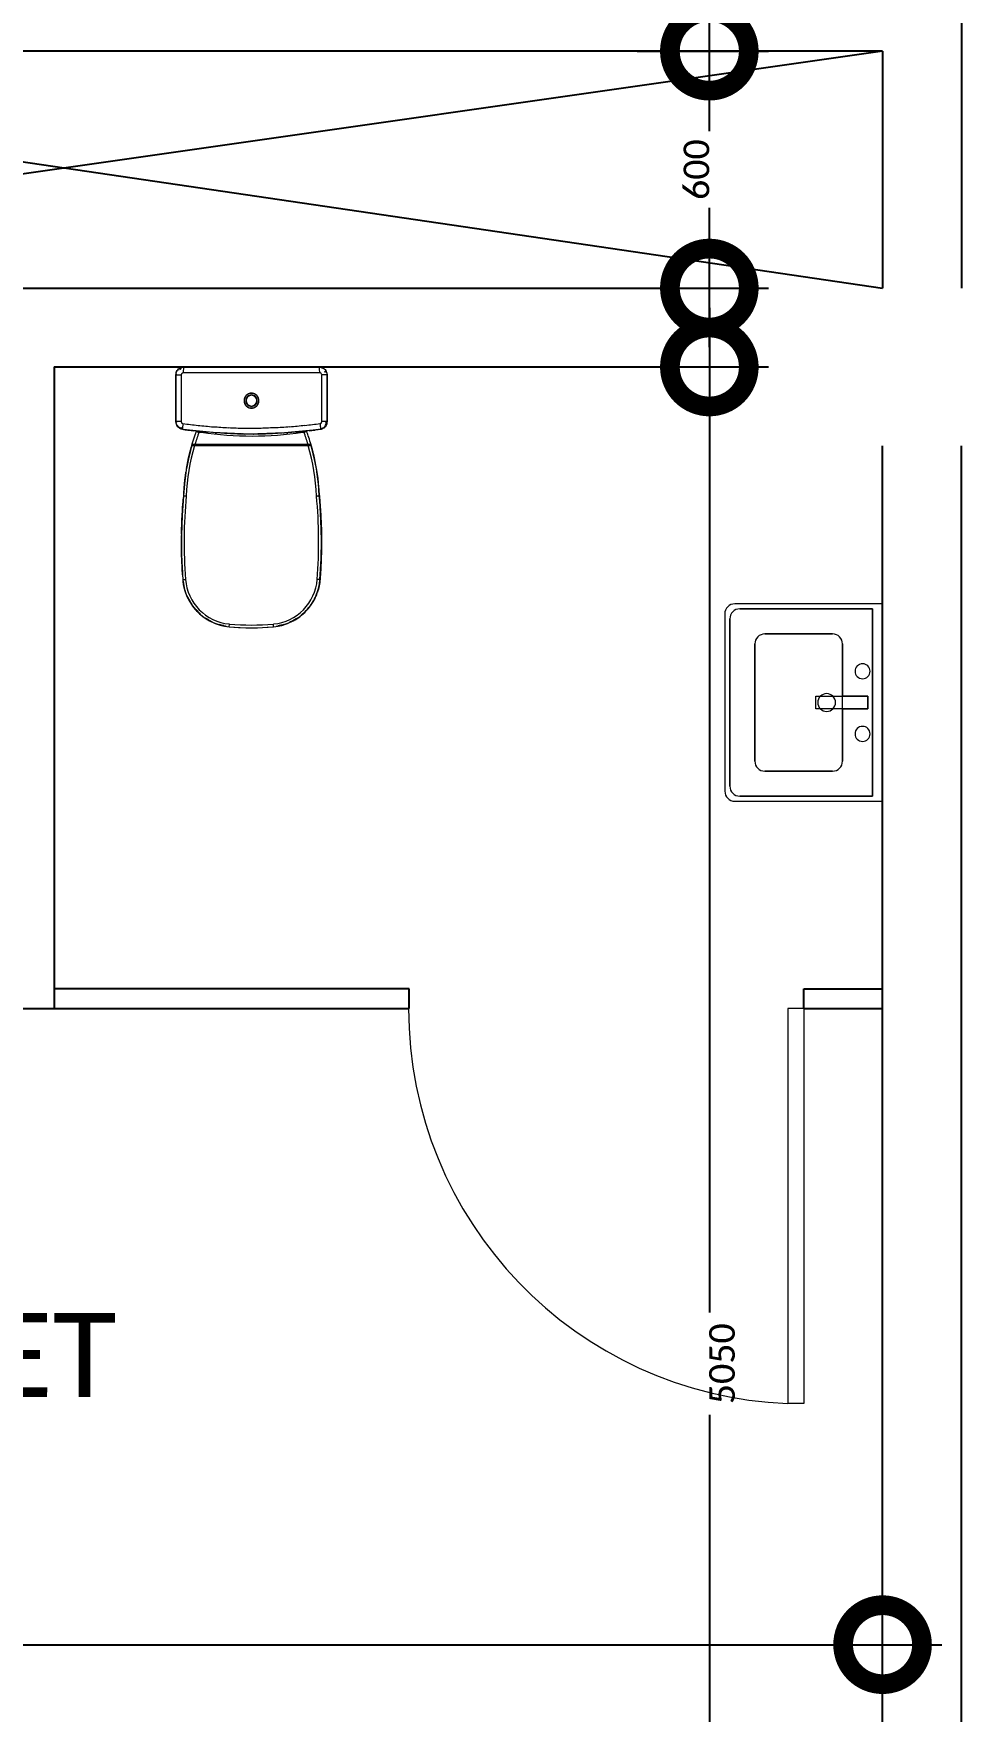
# Model space of a CAD drawing. Header units: metres. Extents: x 22.6 to 101.3, y 9.4 to 67.4.
# Drawn here: x 67.641 to 69.994, y 29.491 to 33.742 of the extents above; entities that cross this region are included whole.
import ezdxf

# ---------------------------------------------------------------- set-up
doc = ezdxf.new("R2010")
doc.units = ezdxf.units.M
doc.layers.add('00', color=252, linetype='Continuous')
for name, color, linetype, lineweight in [('A-DIM', 7, 'Continuous', 5), ('A-DOOR', 5, 'Continuous', 5), ('A-FIXT', 1, 'Continuous', 9), ('G-IMPT', 1, 'Continuous', 5)]:
    doc.layers.add(name, color=color, linetype=linetype, lineweight=lineweight)
doc.styles.add('Calibri', font='calibri.ttf', dxfattribs={"height": 0.212639})
doc.dimstyles.new('ECG_Dimn-Detl-100', dxfattribs={"dimscale": 0.3048, "dimtxt": 0.25, "dimasz": 1.312336, "dimexe": 0.492126, "dimexo": 0.0625, "dimgap": 0, "dimtad": 1, "dimdec": 0, "dimlfac": 1000, "dimzin": 0, "dimdsep": 46, "dimtxsty": 'Calibri', "dimblk1": 'DOTSMALL', "dimblk2": 'DOTSMALL', "dimsah": 1, "dimcen": 0.09, "dimdle": 0.492126, "dimazin": 0, "dimtfac": 1, "dimtdec": 4, "dimtix": 1, "dimtmove": 0, "dimatfit": 3, "dimfxl": 0.492126, "dimfxlon": 1, "dimtvp": 1, "dimtolj": 1, "dimtzin": 0, "dimarcsym": 2})

# ---------------------------------------------------------------- blocks, each defined once
blk = doc.blocks.new('Single-Flush-Partition - 1000_ 2201-2763526-GROUND FLOOR PLAN')
at = {"layer": 'A-DOOR'}
for p, q in [((0.46, -0.025), (0.46, -1.0259)), ((0.5, -0.025), (0.46, -0.025)), ((0.5, -0.025), (0.5, -1.0259)), ((0.5, -1.0259), (0.46, -1.0259))]:
    blk.add_line(p, q, dxfattribs=at)
blk.add_arc((0.5, -0.025), 1.0017, 180, 267.7114, dxfattribs=at)
blk = doc.blocks.new('ECG_Commercial_Toilet_Maid_driver-P Trap_01 - 211109_092700_dwg_dwg_211109-2077759-GROUND FLOOR PLAN')
at = {"layer": 'G-IMPT'}
for p, q in [((-0.4183, 0.1761), (-0.44, 0.1748)), ((-0.3575, 0.1776), (-0.3669, 0.1775)), ((-0.3006, 0.1763), (-0.3323, 0.1771)), ((-0.0804, 0.1337), (-0.0784, 0.133)), ((-0.0786, 0.1331), (-0.0803, 0.1331)), ((-0.0853, -0.0043), (-0.0853, -0.0055)), ((-0.0784, -0.133), (-0.0804, -0.1337)), ((-0.0786, -0.1331), (-0.0803, -0.1331)), ((-0.4226, -0.1759), (-0.3977, -0.1769)), ((-0.3514, -0.1776), (-0.3203, -0.177)), ((-0.2674, -0.1743), (-0.2411, -0.1722))]:
    blk.add_line(p, q, dxfattribs=at)
at = {"layer": 'G-IMPT', "flags": 128}
for points in [[(-0.2349, 0.1719), (-0.2217, 0.171), (-0.2025, 0.1692), (-0.1833, 0.1666), (-0.1816, 0.1664)], [(-0.5263, 0.1443), (-0.5299, 0.1412), (-0.5337, 0.1376), (-0.5374, 0.1339), (-0.5409, 0.1301)], [(-0.4998, 0.1614), (-0.5044, 0.159), (-0.5089, 0.1565), (-0.5134, 0.1538), (-0.5154, 0.1524)], [(-0.1723, 0.1649), (-0.1642, 0.1634), (-0.1453, 0.1595), (-0.1265, 0.1549), (-0.1172, 0.1524)], [(-0.1138, 0.1514), (-0.1078, 0.1497), (-0.0894, 0.1437), (-0.0776, 0.1396)], [(-0.0803, 0.1331), (-0.0803, 0.1297), (-0.0803, 0.1263)], [(-0.5719, -0.0627), (-0.5713, -0.0668), (-0.5703, -0.0719), (-0.5691, -0.077), (-0.5676, -0.082), (-0.5664, -0.0859)], [(-0.5622, -0.0966), (-0.5601, -0.1013), (-0.5577, -0.1059), (-0.5551, -0.1105), (-0.5524, -0.1149), (-0.5495, -0.1192), (-0.5493, -0.1195)], [(-0.0803, -0.1294), (-0.0803, -0.1312), (-0.0803, -0.1331)]]:
    blk.add_lwpolyline(points, dxfattribs=at)
at = {"layer": 'G-IMPT'}
for centre, radius, start, end in [((-0.263, -0.3639), 0.5295, 69.8168, 73.379), ((0.7318, -0.0015), 0.8221, 171.054, 188.946), ((-0.263, 0.3639), 0.5295, 286.6212, 290.1832)]:
    blk.add_arc(centre, radius, start, end, dxfattribs=at)
for points, knots in [([(-0.4808, 0.1688), (-0.4783, 0.1695), (-0.4718, 0.1713), (-0.4653, 0.1723), (-0.4613, 0.1728)], [-0.1550415, -0.1550415, -0.1550415, -0.1550415, -0.1111111, -0.0452824, -0.0452824, -0.0452824, -0.0452824]), ([(-0.4418, 0.1747), (-0.4378, 0.175), (-0.4259, 0.1758), (-0.406, 0.1767), (-0.3825, 0.1774), (-0.3662, 0.1776), (-0.3578, 0.1776), (-0.3572, 0.1776)], [-0.9464093, -0.9464093, -0.9464093, -0.9464093, -0.8888889, -0.7777778, -0.6666667, -0.5555556, -0.5477804, -0.5477804, -0.5477804, -0.5477804]), ([(-0.3385, 0.1774), (-0.3374, 0.1774), (-0.3285, 0.1773), (-0.3117, 0.1768), (-0.2881, 0.1757), (-0.2676, 0.1744), (-0.2551, 0.1734), (-0.2503, 0.173)], [-0.4598098, -0.4598098, -0.4598098, -0.4598098, -0.4444444, -0.3333333, -0.2222222, -0.1111111, -0.0437293, -0.0437293, -0.0437293, -0.0437293]), ([(-0.5134, 0.1537), (-0.5124, 0.1544), (-0.5064, 0.1581), (-0.5, 0.1613), (-0.4946, 0.1637)], [-0.3528816, -0.3528816, -0.3528816, -0.3528816, -0.3333333, -0.2354946, -0.2354946, -0.2354946, -0.2354946]), ([(-0.0798, 0.1365), (-0.0801, 0.1362), (-0.0804, 0.1356), (-0.0806, 0.1347), (-0.0805, 0.1341), (-0.0805, 0.1339)], [0.75, 0.75, 0.75, 0.75, 0.875, 0.9375, 1, 1, 1, 1]), ([(-0.078, 0.1376), (-0.0782, 0.1375), (-0.0789, 0.1373), (-0.0795, 0.1369), (-0.0798, 0.1365)], [0.5644299, 0.5644299, 0.5644299, 0.5644299, 0.625, 0.75, 0.75, 0.75, 0.75]), ([(-0.5575, 0.1063), (-0.5562, 0.1087), (-0.5543, 0.1119), (-0.5523, 0.1151), (-0.5517, 0.1159)], [-0.71214902, -0.71214902, -0.71214902, -0.71214902, -0.66666667, -0.65063088, -0.65063088, -0.65063088, -0.65063088]), ([(-0.5706, 0.0702), (-0.5702, 0.0723), (-0.5694, 0.0757), (-0.5685, 0.0791), (-0.5681, 0.0804)], [-0.92350914, -0.92350914, -0.92350914, -0.92350914, -0.88888889, -0.86576975, -0.86576975, -0.86576975, -0.86576975]), ([(-0.5676, -0.0821), (-0.5682, -0.0802), (-0.5696, -0.0755), (-0.5704, -0.0706), (-0.5709, -0.0677)], [-0.14372398, -0.14372398, -0.14372398, -0.14372398, -0.11111111, -0.06227402, -0.06227402, -0.06227402, -0.06227402]), ([(-0.5493, -0.1195), (-0.5507, -0.1175), (-0.5556, -0.1102), (-0.5596, -0.1023), (-0.5623, -0.0964)], [-0.373281, -0.373281, -0.373281, -0.373281, -0.3333333, -0.227652, -0.227652, -0.227652, -0.227652]), ([(-0.524, -0.1461), (-0.525, -0.1454), (-0.5312, -0.1403), (-0.5379, -0.1337), (-0.5432, -0.1274), (-0.5441, -0.1263)], [-0.5754732, -0.5754732, -0.5754732, -0.5754732, -0.5555556, -0.4444444, -0.4201761, -0.4201761, -0.4201761, -0.4201761]), ([(-0.4902, -0.1655), (-0.4909, -0.1652), (-0.4979, -0.1625), (-0.5072, -0.1578), (-0.5152, -0.1526), (-0.5175, -0.151)], [-0.7902983, -0.7902983, -0.7902983, -0.7902983, -0.7777778, -0.6666667, -0.6200914, -0.6200914, -0.6200914, -0.6200914]), ([(-0.2411, -0.1722), (-0.2346, -0.1719), (-0.2217, -0.1711), (-0.2025, -0.1693), (-0.1833, -0.1668), (-0.1642, -0.1635), (-0.1452, -0.1596), (-0.1264, -0.155), (-0.1078, -0.1498), (-0.0916, -0.1446), (-0.0816, -0.141), (-0.0776, -0.1396)], [0, 0, 0, 0, 0.1111111, 0.2222222, 0.3333333, 0.4444444, 0.5555556, 0.6666667, 0.7777778, 0.8888889, 0.9605895, 0.9605895, 0.9605895, 0.9605895]), ([(-0.0805, -0.1339), (-0.0805, -0.1341), (-0.0806, -0.1347), (-0.0804, -0.1356), (-0.0801, -0.1362), (-0.0798, -0.1365)], [0, 0, 0, 0, 0.0625, 0.125, 0.25, 0.25, 0.25, 0.25]), ([(-0.0798, -0.1365), (-0.0794, -0.1369), (-0.0789, -0.1373), (-0.0782, -0.1375), (-0.078, -0.1376)], [0.25, 0.25, 0.25, 0.25, 0.375, 0.4356025, 0.4356025, 0.4356025, 0.4356025])]:
    blk.add_open_spline(points, degree=3, knots=knots, dxfattribs=at)
for points in [[(-0.5413, 0.1297), (-0.5368, 0.1348), (-0.532, 0.1395), (-0.5269, 0.1438)], [(-0.0787, 0.1339), (-0.079, 0.1339), (-0.0796, 0.1339), (-0.0802, 0.1339), (-0.0805, 0.1339)], [(-0.0805, 0.1339), (-0.0804, 0.1338), (-0.0804, 0.1335), (-0.0803, 0.1332), (-0.0803, 0.1331)], [(-0.0789, 0.128), (-0.0794, 0.1282), (-0.0798, 0.1284), (-0.0803, 0.1286)], [(-0.0803, 0.1263), (-0.0799, 0.1263), (-0.0795, 0.1263), (-0.0792, 0.1262)], [(-0.4531, -0.1739), (-0.4643, -0.1731), (-0.4754, -0.1707), (-0.4861, -0.167)], [(-0.0803, -0.1331), (-0.0803, -0.1332), (-0.0804, -0.1335), (-0.0804, -0.1338), (-0.0805, -0.1339)], [(-0.0805, -0.1339), (-0.0802, -0.1339), (-0.0796, -0.1339), (-0.079, -0.1339), (-0.0787, -0.1339)], [(-0.0803, -0.1294), (-0.08, -0.1294), (-0.0793, -0.1293), (-0.0787, -0.1293), (-0.0784, -0.1292)], [(-0.2411, -0.1722), (-0.2489, -0.1729), (-0.2646, -0.1742), (-0.2881, -0.1757), (-0.3117, -0.1768), (-0.3353, -0.1775), (-0.3589, -0.1777), (-0.3825, -0.1774), (-0.406, -0.1767), (-0.4297, -0.1756), (-0.4453, -0.1745), (-0.4531, -0.1739)]]:
    blk.add_open_spline(points, degree=3, dxfattribs=at)
blk = doc.blocks.new('ECG_Commercial_Toilet_Maid_driver-P Trap_01 - 211109_092700_dwg_dwg_Deckel_unten_211101-2077760-GROUND FLOOR PLAN')
at = {"layer": 'G-IMPT'}
for p, q in [((-0.127, 0.1545), (-0.1269, 0.155)), ((-0.1249, 0.1542), (-0.1269, 0.155)), ((-0.1269, -0.155), (-0.127, -0.1545)), ((-0.1269, -0.155), (-0.125, -0.1533))]:
    blk.add_line(p, q, dxfattribs=at)
at = {"layer": 'G-IMPT', "flags": 128}
for points in [[(-0.4583, 0.1734), (-0.4635, 0.1727), (-0.4686, 0.1718), (-0.4737, 0.1707), (-0.4787, 0.1694), (-0.4837, 0.1679)], [(-0.3647, 0.1773), (-0.3912, 0.1771), (-0.4413, 0.1748), (-0.4432, 0.1746)], [(-0.2547, 0.1731), (-0.291, 0.1758), (-0.3373, 0.1773)], [(-0.1829, 0.1665), (-0.19, 0.1676), (-0.2113, 0.1701), (-0.2327, 0.1717), (-0.2361, 0.1719)], [(-0.5264, 0.1441), (-0.5286, 0.1424), (-0.5324, 0.1389), (-0.5361, 0.1352), (-0.5397, 0.1314), (-0.5416, 0.1293)], [(-0.4942, 0.1639), (-0.4982, 0.1621), (-0.5028, 0.1598), (-0.5074, 0.1574), (-0.5119, 0.1547), (-0.5156, 0.1523)], [(-0.1269, 0.155), (-0.1477, 0.1601), (-0.1688, 0.1643), (-0.1727, 0.1649)], [(-0.5512, 0.1166), (-0.5523, 0.1149), (-0.5551, 0.1105), (-0.5576, 0.106), (-0.56, 0.1014), (-0.5609, 0.0994)], [(-0.567, 0.084), (-0.5676, 0.082), (-0.569, 0.077), (-0.5702, 0.072), (-0.5712, 0.0669), (-0.5716, 0.0647)], [(-0.5719, -0.0627), (-0.5713, -0.0668), (-0.5703, -0.0719), (-0.5691, -0.077), (-0.5676, -0.082), (-0.5664, -0.0859)], [(-0.5622, -0.0966), (-0.5601, -0.1013), (-0.5577, -0.1059), (-0.5551, -0.1105), (-0.5524, -0.1149), (-0.5495, -0.1192)], [(-0.5447, -0.1255), (-0.5432, -0.1274), (-0.5398, -0.1314), (-0.5362, -0.1352), (-0.5325, -0.1388), (-0.5286, -0.1423), (-0.5247, -0.1456), (-0.5226, -0.1472)], [(-0.52, -0.1492), (-0.5163, -0.1518), (-0.5119, -0.1547), (-0.5075, -0.1573), (-0.5029, -0.1598), (-0.4982, -0.1621), (-0.4935, -0.1642), (-0.4886, -0.1661), (-0.4837, -0.1678), (-0.4788, -0.1694), (-0.4737, -0.1707), (-0.4687, -0.1718), (-0.4635, -0.1727), (-0.4584, -0.1734), (-0.4532, -0.1739), (-0.4531, -0.1739)], [(-0.2411, -0.1722), (-0.2196, -0.1708), (-0.1983, -0.1687), (-0.177, -0.1657), (-0.1559, -0.1618), (-0.135, -0.1571), (-0.1269, -0.155)], [(-0.4531, -0.1739), (-0.4031, -0.1768), (-0.353, -0.1776), (-0.3029, -0.1764), (-0.2529, -0.1732), (-0.2411, -0.1722)]]:
    blk.add_lwpolyline(points, dxfattribs=at)
at = {"layer": 'G-IMPT'}
for centre, radius, start, end in [((-0.263, -0.3639), 0.5365, 81.3483, 83.4677), ((-0.263, -0.3639), 0.5365, 75.3041, 78.0597), ((-0.1287, 0.1483), 0.007, 60.9879, 75.3041), ((-0.1287, 0.1483), 0.007, 60.9879, 75.3041), ((-0.4432, -0.0443), 0.13, 249.5754, 265.6258), ((-0.263, 0.3639), 0.5365, 272.3428, 284.6959), ((-0.1287, -0.1483), 0.007, 284.6959, 315.0019), ((-0.1287, -0.1483), 0.007, 284.6959, 315.0019), ((-0.3576, 1.0752), 1.2528, 265.6258, 275.3365)]:
    blk.add_arc(centre, radius, start, end, dxfattribs=at)
blk = doc.blocks.new('ECG_Commercial_Toilet_Maid_driver-P Trap_01 - 211109_092700_dwg_dwg_Deckel_oben_211101-2077761-GROUND FLOOR PLAN')
at = {"layer": 'G-IMPT'}
for p, q in [((-0.4531, 0.1739), (-0.4526, 0.167)), ((-0.1262, 0.1549), (-0.1264, 0.1542)), ((-0.1163, 0.1519), (-0.1162, 0.1521)), ((-0.1138, 0.1442), (-0.1108, 0.1442)), ((-0.1138, 0.1442), (-0.1138, -0.1442)), ((-0.1108, 0.1483), (-0.1127, 0.1483)), ((-0.1108, 0.1483), (-0.1108, 0.1442)), ((-0.1108, -0.1442), (-0.1108, 0.1442)), ((-0.1108, -0.1442), (-0.1108, 0.1442)), ((-0.5726, 0.0565), (-0.5657, 0.0558)), ((-0.5726, -0.0565), (-0.5657, -0.0558)), ((-0.4531, -0.1739), (-0.4526, -0.167)), ((-0.1264, -0.1542), (-0.1262, -0.1549)), ((-0.1162, -0.1521), (-0.1163, -0.1519)), ((-0.1138, -0.1442), (-0.1108, -0.1442)), ((-0.1127, -0.1483), (-0.1108, -0.1483)), ((-0.1108, -0.1442), (-0.1108, -0.1483))]:
    blk.add_line(p, q, dxfattribs=at)
at = {"layer": 'G-IMPT', "flags": 128}
for points in [[(-0.4531, 0.1739), (-0.4583, 0.1734), (-0.4635, 0.1727), (-0.4686, 0.1718), (-0.4737, 0.1707), (-0.4787, 0.1694), (-0.4837, 0.1679), (-0.4886, 0.1661), (-0.4934, 0.1642), (-0.4982, 0.1621), (-0.5028, 0.1598), (-0.5074, 0.1574), (-0.5119, 0.1547), (-0.5162, 0.1519), (-0.5205, 0.1489), (-0.5246, 0.1457), (-0.5286, 0.1424), (-0.5324, 0.1389), (-0.5361, 0.1352), (-0.5397, 0.1314), (-0.5431, 0.1275), (-0.5464, 0.1234), (-0.5494, 0.1193), (-0.5523, 0.1149), (-0.5551, 0.1105), (-0.5576, 0.106), (-0.56, 0.1014), (-0.5622, 0.0967), (-0.5642, 0.0919), (-0.566, 0.087), (-0.5676, 0.082), (-0.569, 0.077), (-0.5702, 0.072), (-0.5712, 0.0669), (-0.572, 0.0617), (-0.5726, 0.0566), (-0.5726, 0.0565)], [(-0.2411, 0.1722), (-0.291, 0.1758), (-0.3411, 0.1775), (-0.3912, 0.1771), (-0.4413, 0.1748), (-0.4531, 0.1739)], [(-0.113, 0.1512), (-0.1337, 0.1568), (-0.1546, 0.1615), (-0.1757, 0.1655), (-0.197, 0.1685), (-0.2183, 0.1707), (-0.2397, 0.1721), (-0.2411, 0.1722)], [(-0.5726, 0.0565), (-0.5744, 0.0324), (-0.5752, 0.0083), (-0.5751, -0.0158), (-0.574, -0.0399), (-0.5726, -0.0565)], [(-0.5726, -0.0565), (-0.5721, -0.0617), (-0.5713, -0.0668), (-0.5703, -0.0719), (-0.5691, -0.077), (-0.5676, -0.082), (-0.566, -0.0869), (-0.5642, -0.0918), (-0.5622, -0.0966), (-0.5601, -0.1013), (-0.5577, -0.1059), (-0.5551, -0.1105), (-0.5524, -0.1149), (-0.5495, -0.1192), (-0.5464, -0.1234), (-0.5432, -0.1274), (-0.5398, -0.1314), (-0.5362, -0.1352), (-0.5325, -0.1388), (-0.5286, -0.1423), (-0.5247, -0.1456), (-0.5205, -0.1488), (-0.5163, -0.1518), (-0.5119, -0.1547), (-0.5075, -0.1573), (-0.5029, -0.1598), (-0.4982, -0.1621), (-0.4935, -0.1642), (-0.4886, -0.1661), (-0.4837, -0.1678), (-0.4788, -0.1694), (-0.4737, -0.1707), (-0.4687, -0.1718), (-0.4635, -0.1727), (-0.4584, -0.1734), (-0.4532, -0.1739), (-0.4531, -0.1739)], [(-0.2411, -0.1722), (-0.2196, -0.1708), (-0.1983, -0.1687), (-0.177, -0.1657), (-0.1559, -0.1618), (-0.135, -0.1571), (-0.1143, -0.1516), (-0.113, -0.1512)], [(-0.4531, -0.1739), (-0.4031, -0.1768), (-0.353, -0.1776), (-0.3029, -0.1764), (-0.2529, -0.1732), (-0.2411, -0.1722)]]:
    blk.add_lwpolyline(points, dxfattribs=at)
at = {"layer": 'G-IMPT'}
for centre, radius, start, end in [((-0.4432, 0.0443), 0.13, 94.3742, 174.6261), ((-0.3576, -1.0752), 1.2528, 84.6635, 94.3742), ((-0.3576, -1.0752), 1.2458, 84.6551, 94.3742), ((-0.263, -0.3639), 0.5365, 73.7635, 87.6572), ((-0.263, -0.3639), 0.5365, 81.0541, 87.6572), ((-0.4432, 0.0443), 0.123, 94.3742, 174.6261), ((-0.263, -0.3639), 0.5295, 73.6374, 87.677), ((-0.263, -0.3639), 0.5365, 75.2338, 78.8854), ((-0.117, 0.1492), 0.003, 74.1204, 97.6492), ((-0.263, -0.3639), 0.5365, 73.7635, 74.1204), ((-0.1138, 0.1483), 0.003, 0, 73.7635), ((-0.1138, 0.1483), 0.003, 0, 73.7635), ((0.0278, 0), 0.6031, 174.6261, 185.3739), ((0.0278, 0), 0.5961, 174.6261, 185.3739), ((-0.4432, -0.0443), 0.13, 185.3739, 265.6258), ((-0.4432, -0.0443), 0.123, 185.3739, 265.6258), ((-0.3576, 1.0752), 1.2458, 265.6258, 275.3449), ((-0.263, 0.3639), 0.5295, 272.323, 286.3626), ((-0.263, 0.3639), 0.5365, 272.3428, 286.2365), ((-0.263, 0.3639), 0.5365, 272.3428, 278.9459), ((-0.263, 0.3639), 0.5365, 281.1146, 284.7662), ((-0.117, -0.1492), 0.003, 262.3508, 285.8796), ((-0.263, 0.3639), 0.5365, 285.8796, 286.2365), ((-0.1138, -0.1483), 0.003, 286.2365, 0), ((-0.1138, -0.1483), 0.003, 286.2365, 0), ((-0.3576, 1.0752), 1.2528, 265.6258, 275.3365)]:
    blk.add_arc(centre, radius, start, end, dxfattribs=at)
for points in [[(-0.2411, 0.1722), (-0.2411, 0.1721), (-0.2411, 0.1718), (-0.2412, 0.1702), (-0.2413, 0.1679), (-0.2415, 0.1661), (-0.2415, 0.1652)], [(-0.1137, 0.1454), (-0.1137, 0.145), (-0.1138, 0.1446), (-0.1138, 0.1442)], [(-0.2415, -0.1652), (-0.2415, -0.1661), (-0.2413, -0.1679), (-0.2412, -0.1702), (-0.2411, -0.1718), (-0.2411, -0.1721), (-0.2411, -0.1722)], [(-0.1138, -0.1442), (-0.1138, -0.1446), (-0.1137, -0.145), (-0.1137, -0.1454)], [(-0.1137, -0.1454), (-0.1136, -0.1458), (-0.1136, -0.1462), (-0.1135, -0.1465)]]:
    blk.add_open_spline(points, degree=3, dxfattribs=at)
for points, knots in [([(-0.1162, 0.1521), (-0.1162, 0.1521), (-0.1169, 0.1523), (-0.1202, 0.1533), (-0.1239, 0.1543), (-0.1262, 0.1549)], [-1, -1, -1, -1, -0.722222, -0.444444, 0, 0, 0, 0]), ([(-0.113, 0.1512), (-0.113, 0.1512), (-0.113, 0.1509), (-0.1132, 0.1495), (-0.1134, 0.1475), (-0.1136, 0.146), (-0.1137, 0.1454)], [0, 0, 0, 0, 0.2222222, 0.4444444, 0.7222222, 0.8888885, 0.8888885, 0.8888885, 0.8888885]), ([(-0.1108, 0.1442), (-0.1108, 0.1446), (-0.1108, 0.1456), (-0.1108, 0.147), (-0.1108, 0.148), (-0.1108, 0.1483), (-0.1108, 0.1483)], [0, 0, 0, 0, 0.222222, 0.444444, 0.722222, 1, 1, 1, 1]), ([(-0.1162, -0.1521), (-0.1162, -0.1521), (-0.1166, -0.1522), (-0.1186, -0.1528), (-0.1219, -0.1537), (-0.1248, -0.1545), (-0.1262, -0.1549)], [0, 0, 0, 0, 0.222222, 0.444444, 0.722222, 1, 1, 1, 1]), ([(-0.1135, -0.1465), (-0.1134, -0.1473), (-0.1133, -0.1488), (-0.1131, -0.1502), (-0.113, -0.151), (-0.113, -0.1512), (-0.113, -0.1512)], [0.2222222, 0.2222222, 0.2222222, 0.2222222, 0.4444444, 0.6666667, 0.8333333, 1, 1, 1, 1]), ([(-0.1108, -0.1483), (-0.1108, -0.1483), (-0.1108, -0.1481), (-0.1108, -0.1473), (-0.1108, -0.1459), (-0.1108, -0.1447), (-0.1108, -0.1442)], [0, 0, 0, 0, 0.222222, 0.444444, 0.722222, 1, 1, 1, 1])]:
    blk.add_open_spline(points, degree=3, knots=knots, dxfattribs=at)
blk = doc.blocks.new('ECG_Commercial_Toilet_Maid_driver-P Trap_01 - 211109_092700_dwg_dwg_Spühlkasten_211101-2077762-GROUND FLOOR PLAN')
at = {"layer": 'G-IMPT'}
for p, q in [((-0.0606, 0.1853), (-0.059, 0.1866)), ((-0.0479, 0.1896), (-0.0479, 0.1886)), ((-0.0478, 0.1894), (-0.0478, 0.1888)), ((0.0707, 0.1915), (-0.0477, 0.1915)), ((-0.0477, 0.1915), (0.0707, 0.1915)), ((-0.0477, 0.187), (-0.0477, 0.1915)), ((-0.0477, 0.1915), (-0.0477, 0.1915)), ((-0.0477, 0.1851), (-0.0477, 0.187)), ((-0.0477, 0.1829), (-0.0477, 0.1851)), ((-0.0477, 0.1806), (-0.0477, 0.1829)), ((-0.0477, 0.1781), (-0.0477, 0.1806)), ((0.0707, 0.1781), (-0.0477, 0.1781)), ((0.0707, 0.1915), (0.0707, 0.1915)), ((0.0707, 0.1915), (0.0707, 0.187)), ((0.0707, 0.187), (0.0707, 0.1851)), ((0.0707, 0.1851), (0.0707, 0.1829)), ((0.0707, 0.1829), (0.0707, 0.1806)), ((0.0707, 0.1806), (0.0707, 0.1781)), ((0.0757, -0.1731), (0.0757, 0.1731)), ((0.0824, 0.1862), (0.0836, 0.1852)), ((0.0888, 0.1785), (0.0898, 0.1755)), ((0.0902, 0.1742), (0.0905, 0.1718)), ((0.0907, -0.1715), (0.0907, 0.1715)), ((-0.0693, 0.1602), (-0.071, 0.1463)), ((-0.0701, 0.1525), (-0.0693, 0.1602)), ((-0.0693, 0.1603), (-0.0684, 0.1673)), ((-0.076, 0.0922), (-0.0762, 0.0891)), ((-0.0755, 0.0994), (-0.0753, 0.1013)), ((-0.0782, 0.0535), (-0.0792, 0.0178)), ((-0.0791, 0.0212), (-0.0791, 0.0224)), ((-0.0792, -0.0178), (-0.0782, -0.0535)), ((-0.0762, -0.0891), (-0.076, -0.0923)), ((-0.071, -0.1463), (-0.0693, -0.1602)), ((-0.0693, -0.1602), (-0.0695, -0.158)), ((-0.0684, -0.1671), (-0.0686, -0.1657)), ((-0.0684, -0.1673), (-0.0684, -0.1671)), ((-0.0666, -0.1769), (-0.0673, -0.1744)), ((-0.0646, -0.1809), (-0.066, -0.1781)), ((-0.0479, -0.19), (-0.0479, -0.188)), ((-0.0478, -0.1882), (-0.0478, -0.1902)), ((-0.0477, -0.1781), (0.0707, -0.1781)), ((-0.0477, -0.1805), (-0.0477, -0.1781)), ((-0.0477, -0.1829), (-0.0477, -0.1805)), ((-0.0477, -0.1851), (-0.0477, -0.1829)), ((-0.0477, -0.187), (-0.0477, -0.1851)), ((-0.0477, -0.1915), (-0.0477, -0.187)), ((-0.0477, -0.1915), (0.0707, -0.1915)), ((0.0707, -0.1915), (-0.0477, -0.1915)), ((-0.0477, -0.1915), (-0.0477, -0.1915)), ((0.0707, -0.1886), (0.0707, -0.1781)), ((0.0707, -0.1915), (0.0707, -0.1886)), ((0.0707, -0.1915), (0.0707, -0.1915))]:
    blk.add_line(p, q, dxfattribs=at)
at = {"layer": 'G-IMPT', "flags": 128}
for points in [[(-0.0675, -0.1742), (-0.0766, -0.0837), (-0.0793, 0.0071), (-0.0756, 0.0979), (-0.0675, 0.1742)], [(-0.0677, 0.1726), (-0.0679, 0.1713), (-0.0681, 0.1699), (-0.0683, 0.1685), (-0.0684, 0.1673)], [(-0.0675, 0.1742), (-0.0669, 0.177), (-0.066, 0.1796), (-0.0646, 0.1821), (-0.063, 0.1844), (-0.061, 0.1864), (-0.0587, 0.1882), (-0.0563, 0.1896), (-0.0519, 0.191), (-0.0477, 0.1915)], [(-0.0671, 0.1754), (-0.0662, 0.1781), (-0.0648, 0.1806), (-0.0632, 0.1829)], [(-0.0478, 0.1902), (-0.0478, 0.1904), (-0.0478, 0.1906), (-0.0478, 0.1909), (-0.0477, 0.1911)], [(0.0707, 0.1915), (0.0735, 0.1913), (0.0763, 0.1907), (0.0789, 0.1897), (0.0814, 0.1884), (0.0837, 0.1867), (0.0857, 0.1847), (0.0874, 0.1824), (0.0888, 0.18), (0.0903, 0.1757), (0.0907, 0.1715)], [(0.0907, -0.1715), (0.0907, -0.1053), (0.0907, -0.0388), (0.0907, 0.0276), (0.0907, 0.0941), (0.0907, 0.1604), (0.0907, 0.1715)], [(-0.0727, 0.1302), (-0.0733, 0.1247), (-0.0747, 0.1086)], [(-0.0684, 0.1673), (-0.0684, 0.1671), (-0.0686, 0.1657), (-0.0688, 0.1643), (-0.069, 0.1629), (-0.0692, 0.1616), (-0.0693, 0.1602)], [(-0.0746, 0.1091), (-0.0744, 0.112), (-0.0735, 0.1209)], [(-0.0765, -0.0844), (-0.0767, -0.0822), (-0.0767, -0.08)], [(-0.0748, -0.1076), (-0.0733, -0.1247), (-0.0727, -0.1302)], [(-0.0686, -0.1657), (-0.0688, -0.1643), (-0.069, -0.1629), (-0.0692, -0.1616), (-0.0693, -0.1602)], [(-0.0677, -0.1726), (-0.0679, -0.1713), (-0.0681, -0.1699), (-0.0683, -0.1685), (-0.0684, -0.1673)], [(-0.0477, -0.1915), (-0.0505, -0.1913), (-0.0533, -0.1907), (-0.0559, -0.1897), (-0.0584, -0.1884), (-0.0607, -0.1867), (-0.0627, -0.1847), (-0.0644, -0.1824), (-0.0665, -0.1784), (-0.0675, -0.1742)], [(-0.0587, -0.1868), (-0.0609, -0.1852), (-0.0623, -0.1838)], [(-0.0479, -0.19), (-0.0507, -0.1898), (-0.0535, -0.1892), (-0.0561, -0.1882)], [(-0.0478, -0.1902), (-0.0478, -0.1904), (-0.0478, -0.1906), (-0.0478, -0.1909), (-0.0477, -0.1911)], [(0.0907, -0.1715), (0.0905, -0.1743), (0.0899, -0.1771), (0.0889, -0.1798), (0.0876, -0.1822), (0.0859, -0.1845), (0.0839, -0.1865), (0.0817, -0.1882), (0.0792, -0.1896), (0.0749, -0.1911), (0.0707, -0.1915)], [(0.0905, -0.1728), (0.0899, -0.1756), (0.0889, -0.1782)]]:
    blk.add_lwpolyline(points, dxfattribs=at)
at = {"layer": 'G-IMPT'}
for centre, major_axis, ratio, start_param, end_param in [((0.0757, 0.1715), (0.015, 0), 0.104518, 0.698132, 1.570796), ((0.0757, 0.1715), (-0.015, 0), 0.104518, 3.141593, 3.839719), ((0.0757, -0.1715), (0.015, 0), 0.101852, 4.712389, 4.886922), ((0.0757, -0.1715), (-0.015, 0), 0.101852, 1.745329, 3.141593)]:
    blk.add_ellipse(centre, major_axis=major_axis, ratio=ratio, start_param=start_param, end_param=end_param, dxfattribs=at)
for points, knots in [([(-0.0675, -0.1742), (-0.0762, -0.1103), (-0.0833, 0.0066), (-0.0745, 0.1231), (-0.0675, 0.1742)], [-1, -1, -1, -1, -0.444444, 0, 0, 0, 0]), ([(-0.0675, 0.1742), (-0.0671, 0.1768), (-0.0654, 0.1819), (-0.0603, 0.1876), (-0.0541, 0.1908), (-0.0498, 0.1915), (-0.0477, 0.1915)], [-1, -1, -1, -1, -0.722222, -0.444444, -0.222222, 0, 0, 0, 0]), ([(-0.0639, 0.1747), (-0.0645, 0.1747), (-0.0655, 0.1747), (-0.0666, 0.1746), (-0.0673, 0.1744), (-0.0675, 0.1743), (-0.0675, 0.1742)], [0.5555556, 0.5555556, 0.5555556, 0.5555556, 0.6666667, 0.7777778, 0.8888889, 0.9998878, 0.9998878, 0.9998878, 0.9998878]), ([(-0.0674, 0.1743), (-0.0673, 0.1749), (-0.0669, 0.1765), (-0.0657, 0.1797), (-0.0641, 0.1819), (-0.0629, 0.1833)], [0.0512305, 0.0512305, 0.0512305, 0.0512305, 0.1111111, 0.2222222, 0.4038066, 0.4038066, 0.4038066, 0.4038066]), ([(-0.0628, 0.1833), (-0.0637, 0.1823), (-0.0657, 0.1796), (-0.0668, 0.1764), (-0.0673, 0.1743)], [0.5863221, 0.5863221, 0.5863221, 0.5863221, 0.7222222, 0.9391237, 0.9391237, 0.9391237, 0.9391237]), ([(-0.0651, 0.1752), (-0.0648, 0.1761), (-0.0643, 0.1775), (-0.0636, 0.1787), (-0.0633, 0.1792)], [0.1111111, 0.1111111, 0.1111111, 0.1111111, 0.2222222, 0.2811373, 0.2811373, 0.2811373, 0.2811373]), ([(-0.0477, 0.1781), (-0.0483, 0.1781), (-0.0497, 0.1778), (-0.0513, 0.1767), (-0.0523, 0.1753), (-0.0526, 0.1743), (-0.0526, 0.1738)], [-1, -1, -1, -1, -0.722222, -0.444444, -0.222222, 0, 0, 0, 0]), ([(0.0707, 0.1915), (0.0742, 0.1915), (0.08, 0.1899), (0.0863, 0.1846), (0.0893, 0.1795), (0.0905, 0.175), (0.0907, 0.1727), (0.0907, 0.1715)], [-1, -1, -1, -1, -0.666667, -0.444444, -0.222222, -0.111111, 0, 0, 0, 0]), ([(0.0757, 0.1731), (0.0757, 0.1738), (0.0754, 0.1753), (0.0741, 0.1769), (0.0725, 0.1779), (0.0713, 0.1781), (0.0707, 0.1781)], [-1, -1, -1, -1, -0.722222, -0.444444, -0.222222, 0, 0, 0, 0]), ([(0.088, 0.1802), (0.0883, 0.1797), (0.0897, 0.177), (0.0903, 0.1741), (0.0906, 0.1717)], [0.6666667, 0.6666667, 0.6666667, 0.6666667, 0.7222222, 0.9538225, 0.9538225, 0.9538225, 0.9538225]), ([(0.09, 0.1753), (0.0898, 0.1758), (0.0894, 0.1772), (0.0888, 0.1785), (0.0884, 0.1793)], [0.1726862, 0.1726862, 0.1726862, 0.1726862, 0.2222222, 0.3099855, 0.3099855, 0.3099855, 0.3099855]), ([(0.0906, 0.1717), (0.0906, 0.1723), (0.0904, 0.1733), (0.0902, 0.1744), (0.0901, 0.1748)], [0.0548654, 0.0548654, 0.0548654, 0.0548654, 0.1111111, 0.1553711, 0.1553711, 0.1553711, 0.1553711]), ([(-0.0477, -0.1915), (-0.0509, -0.1915), (-0.0562, -0.1902), (-0.0622, -0.1857), (-0.0653, -0.1813), (-0.0669, -0.1774), (-0.0674, -0.1753), (-0.0675, -0.1742)], [-1, -1, -1, -1, -0.666667, -0.444444, -0.222222, -0.111111, 0, 0, 0, 0]), ([(-0.0577, -0.1743), (-0.0585, -0.1744), (-0.06, -0.1745), (-0.0622, -0.1747), (-0.064, -0.1747), (-0.0655, -0.1747), (-0.0666, -0.1746), (-0.0673, -0.1745), (-0.0675, -0.1743), (-0.0675, -0.1742)], [0.2222222, 0.2222222, 0.2222222, 0.2222222, 0.3333333, 0.4444444, 0.5555556, 0.6666667, 0.7777778, 0.8888889, 0.9998876, 0.9998876, 0.9998876, 0.9998876]), ([(-0.0674, -0.1744), (-0.0673, -0.1748), (-0.067, -0.1759), (-0.0667, -0.1769), (-0.0665, -0.1774)], [0.0614445, 0.0614445, 0.0614445, 0.0614445, 0.1111111, 0.1711353, 0.1711353, 0.1711353, 0.1711353]), ([(-0.0642, -0.1817), (-0.0645, -0.1813), (-0.066, -0.179), (-0.0668, -0.1764), (-0.0673, -0.1743)], [0.6666667, 0.6666667, 0.6666667, 0.6666667, 0.7222222, 0.9481729, 0.9481729, 0.9481729, 0.9481729]), ([(-0.0478, -0.1902), (-0.05, -0.1902), (-0.053, -0.1897), (-0.0559, -0.1886), (-0.0567, -0.1882)], [0, 0, 0, 0, 0.2222222, 0.3188139, 0.3188139, 0.3188139, 0.3188139]), ([(-0.0526, -0.1737), (-0.0525, -0.1744), (-0.0521, -0.1757), (-0.0508, -0.1771), (-0.0493, -0.1779), (-0.0482, -0.1781), (-0.0477, -0.1781)], [-1, -1, -1, -1, -0.722222, -0.444444, -0.222222, 0, 0, 0, 0]), ([(0.0907, -0.1715), (0.0907, -0.1744), (0.0894, -0.1802), (0.0843, -0.1868), (0.0777, -0.1907), (0.073, -0.1915), (0.0707, -0.1915)], [-1, -1, -1, -1, -0.722222, -0.444444, -0.222222, 0, 0, 0, 0]), ([(0.0707, -0.1781), (0.0714, -0.1781), (0.0729, -0.1778), (0.0746, -0.1765), (0.0755, -0.1748), (0.0757, -0.1736), (0.0757, -0.1731)], [-1, -1, -1, -1, -0.722222, -0.444444, -0.222222, 0, 0, 0, 0]), ([(0.0907, -0.1717), (0.0906, -0.1724), (0.0904, -0.1742), (0.0896, -0.1771), (0.0886, -0.1792), (0.088, -0.1802)], [0.0467052, 0.0467052, 0.0467052, 0.0467052, 0.1111111, 0.2222222, 0.3333333, 0.3333333, 0.3333333, 0.3333333]), ([(0.0884, -0.1793), (0.0886, -0.179), (0.0892, -0.1777), (0.0895, -0.1764), (0.0897, -0.1753)], [0.6917979, 0.6917979, 0.6917979, 0.6917979, 0.7222222, 0.8264398, 0.8264398, 0.8264398, 0.8264398])]:
    blk.add_open_spline(points, degree=3, knots=knots, dxfattribs=at)
for points in [[(-0.0634, 0.1793), (-0.0641, 0.1781), (-0.0645, 0.1768), (-0.0649, 0.1754)], [(-0.0621, 0.1747), (-0.0628, 0.1747), (-0.0634, 0.1747), (-0.0639, 0.1747)], [(-0.06, 0.1745), (-0.0608, 0.1746), (-0.0615, 0.1746), (-0.0621, 0.1747)], [(-0.0577, 0.1743), (-0.0585, 0.1744), (-0.0593, 0.1745), (-0.06, 0.1745)], [(-0.0598, 0.1863), (-0.0591, 0.1868), (-0.0585, 0.1872), (-0.0578, 0.1876)], [(-0.0581, 0.1872), (-0.0587, 0.1868), (-0.0592, 0.1864), (-0.0598, 0.186)], [(-0.0552, 0.1741), (-0.056, 0.1742), (-0.0569, 0.1743), (-0.0577, 0.1743)], [(-0.0526, 0.1738), (-0.0544, 0.161), (-0.0559, 0.1482), (-0.0572, 0.1354)], [(-0.0526, 0.1738), (-0.0535, 0.1739), (-0.0544, 0.174), (-0.0552, 0.1741)], [(-0.0502, 0.1901), (-0.0494, 0.1902), (-0.0486, 0.1902), (-0.0478, 0.1902)], [(0.0707, 0.1902), (0.0714, 0.1902), (0.0722, 0.1902), (0.0729, 0.1901)], [(0.0836, 0.1853), (0.0831, 0.1856), (0.0827, 0.186), (0.0823, 0.1863)], [(0.0863, 0.1792), (0.0858, 0.1801), (0.0852, 0.181), (0.0845, 0.1818)], [(0.0845, 0.1815), (0.0852, 0.1807), (0.0858, 0.1799), (0.0864, 0.179)], [(-0.0693, 0.1603), (-0.0693, 0.1602), (-0.0693, 0.1602), (-0.0693, 0.1602)], [(-0.0572, 0.1354), (-0.0586, 0.1226), (-0.0599, 0.1097), (-0.0611, 0.0968)], [(-0.0607, 0.0969), (-0.0616, 0.084), (-0.0626, 0.0711), (-0.0633, 0.0582)], [(-0.063, 0.0582), (-0.0636, 0.0453), (-0.0641, 0.0323), (-0.0644, 0.0194)], [(-0.0641, 0.0194), (-0.0643, 0.0065), (-0.0645, -0.0065), (-0.0641, -0.0194)], [(-0.0641, -0.0194), (-0.064, -0.0323), (-0.0633, -0.0452), (-0.0624, -0.058)], [(-0.063, -0.0581), (-0.0624, -0.0711), (-0.0614, -0.0839), (-0.0602, -0.0967)], [(-0.0723, -0.1346), (-0.0736, -0.122), (-0.0747, -0.1093), (-0.0757, -0.0966)], [(-0.0607, -0.0968), (-0.0597, -0.1097), (-0.0584, -0.1225), (-0.0569, -0.1353)], [(-0.0693, -0.1602), (-0.0693, -0.1602), (-0.0693, -0.1602), (-0.0693, -0.1603)], [(-0.0572, -0.1354), (-0.0559, -0.1482), (-0.0544, -0.161), (-0.0526, -0.1737)], [(-0.0659, -0.1787), (-0.0654, -0.1797), (-0.0648, -0.1806), (-0.0642, -0.1814)], [(-0.0598, -0.1863), (-0.0606, -0.1856), (-0.0615, -0.185), (-0.0623, -0.1842)], [(-0.0622, -0.1839), (-0.0611, -0.185), (-0.0599, -0.1862), (-0.0586, -0.187)], [(-0.0552, -0.1741), (-0.056, -0.1742), (-0.0569, -0.1742), (-0.0577, -0.1743)], [(-0.0566, -0.188), (-0.0539, -0.1893), (-0.0509, -0.19), (-0.0479, -0.19)], [(-0.0526, -0.1737), (-0.0535, -0.1738), (-0.0543, -0.174), (-0.0552, -0.1741)], [(-0.0502, -0.1881), (-0.0494, -0.1882), (-0.0486, -0.1882), (-0.0478, -0.1882)], [(-0.0479, -0.188), (-0.0485, -0.188), (-0.0491, -0.188), (-0.0497, -0.1879)], [(0.0728, -0.1901), (0.0721, -0.1902), (0.0714, -0.1902), (0.0707, -0.1902)], [(0.0769, -0.1871), (0.0778, -0.1868), (0.0788, -0.1863), (0.0797, -0.1858)], [(0.0901, -0.1748), (0.0904, -0.1738), (0.0905, -0.1728), (0.0906, -0.1717)]]:
    blk.add_open_spline(points, degree=3, dxfattribs=at)
blk = doc.blocks.new('ECG_Commercial_Toilet_Maid_driver-P Trap_01 - 211109_092700_dwg_dwg_Spülkastenstopfen-2077764-GROUND FLOOR PLAN')
at = {"layer": 'G-IMPT', "flags": 128}
for points in [[(0.0189, 0), (0.0188, 0.0008), (0.0188, 0.0015), (0.0187, 0.0023), (0.0186, 0.003), (0.0185, 0.0037), (0.0183, 0.0045), (0.0181, 0.0052), (0.0179, 0.0059), (0.0176, 0.0066), (0.0174, 0.0073), (0.0171, 0.008), (0.0167, 0.0087), (0.0164, 0.0094), (0.016, 0.01), (0.0156, 0.0106), (0.0151, 0.0113), (0.0147, 0.0119), (0.0142, 0.0124), (0.0137, 0.013), (0.0131, 0.0135), (0.0126, 0.014), (0.012, 0.0145), (0.0114, 0.015), (0.0108, 0.0154), (0.0102, 0.0159), (0.0095, 0.0163), (0.0089, 0.0166), (0.0082, 0.017), (0.0075, 0.0173), (0.0068, 0.0176), (0.0061, 0.0178), (0.0054, 0.0181), (0.0047, 0.0183), (0.0039, 0.0184), (0.0032, 0.0186), (0.0025, 0.0187), (0.0017, 0.0188), (0.001, 0.0188), (0.0002, 0.0189), (-0.0006, 0.0188), (-0.0013, 0.0188), (-0.0021, 0.0187), (-0.0028, 0.0186), (-0.0035, 0.0185), (-0.0043, 0.0184), (-0.005, 0.0182), (-0.0057, 0.018), (-0.0065, 0.0177), (-0.0072, 0.0174), (-0.0078, 0.0171), (-0.0085, 0.0168), (-0.0092, 0.0165), (-0.0098, 0.0161), (-0.0105, 0.0157), (-0.0111, 0.0152), (-0.0117, 0.0148), (-0.0123, 0.0143), (-0.0128, 0.0138), (-0.0134, 0.0133), (-0.0139, 0.0127), (-0.0144, 0.0122), (-0.0149, 0.0116), (-0.0153, 0.011), (-0.0158, 0.0104), (-0.0162, 0.0097), (-0.0165, 0.0091), (-0.0169, 0.0084), (-0.0172, 0.0077), (-0.0175, 0.007), (-0.0178, 0.0063), (-0.018, 0.0056), (-0.0182, 0.0049), (-0.0184, 0.0041), (-0.0185, 0.0034), (-0.0187, 0.0027), (-0.0188, 0.0019), (-0.0188, 0.0012), (-0.0189, 0.0004), (-0.0189, 0)], [(-0.0189, 0), (-0.0188, -0.0008), (-0.0188, -0.0015), (-0.0187, -0.0023), (-0.0186, -0.003), (-0.0185, -0.0037), (-0.0183, -0.0045), (-0.0181, -0.0052), (-0.0179, -0.0059), (-0.0176, -0.0066), (-0.0174, -0.0073), (-0.0171, -0.008), (-0.0167, -0.0087), (-0.0164, -0.0094), (-0.016, -0.01), (-0.0156, -0.0106), (-0.0151, -0.0113), (-0.0147, -0.0119), (-0.0142, -0.0124), (-0.0137, -0.013), (-0.0131, -0.0135), (-0.0126, -0.014), (-0.012, -0.0145), (-0.0114, -0.015), (-0.0108, -0.0154), (-0.0102, -0.0159), (-0.0095, -0.0163), (-0.0089, -0.0166), (-0.0082, -0.017), (-0.0075, -0.0173), (-0.0068, -0.0176), (-0.0061, -0.0178), (-0.0054, -0.0181), (-0.0047, -0.0183), (-0.0039, -0.0184), (-0.0032, -0.0186), (-0.0025, -0.0187), (-0.0017, -0.0188), (-0.001, -0.0188), (-0.0002, -0.0189), (0.0006, -0.0188), (0.0013, -0.0188), (0.0021, -0.0187), (0.0028, -0.0186), (0.0035, -0.0185), (0.0043, -0.0184), (0.005, -0.0182), (0.0057, -0.018), (0.0065, -0.0177), (0.0072, -0.0174), (0.0078, -0.0171), (0.0085, -0.0168), (0.0092, -0.0165), (0.0098, -0.0161), (0.0105, -0.0157), (0.0111, -0.0152), (0.0117, -0.0148), (0.0123, -0.0143), (0.0128, -0.0138), (0.0134, -0.0133), (0.0139, -0.0127), (0.0144, -0.0122), (0.0149, -0.0116), (0.0153, -0.011), (0.0158, -0.0104), (0.0162, -0.0097), (0.0165, -0.0091), (0.0169, -0.0084), (0.0172, -0.0077), (0.0175, -0.007), (0.0178, -0.0063), (0.018, -0.0056), (0.0182, -0.0049), (0.0184, -0.0041), (0.0185, -0.0034), (0.0187, -0.0027), (0.0188, -0.0019), (0.0188, -0.0012), (0.0189, -0.0004), (0.0189, 0)]]:
    blk.add_lwpolyline(points, dxfattribs=at)
at = {"layer": 'G-IMPT'}
for radius, start, end in [(0.0186, 360, 180), (0.0186, 180, 0), (0.0179, 171.0018, 180), (0.0179, 180, 188.9982), (0.0144, 360, 180), (0.0144, 180, 0), (0.0137, 0, 180), (0.0137, 180, 0), (0.0179, 360, 8.9982), (0.0179, 351.0018, 360)]:
    blk.add_arc((0, 0), radius, start, end, dxfattribs=at)
blk = doc.blocks.new('ECG_Commercial_Toilet_Maid_driver-P Trap_01 - 211109_092700_dwg_dwg-2077758-GROUND FLOOR PLAN')
for name, p in [('ECG_Commercial_Toilet_Maid_driver-P Trap_01 - 211109_092700_dwg_dwg_Deckel_oben_211101-2077761-GROUND FLOOR PLAN', (0.3633, 0.0003)), ('ECG_Commercial_Toilet_Maid_driver-P Trap_01 - 211109_092700_dwg_dwg_211109-2077759-GROUND FLOOR PLAN', (0.3641, 0)), ('ECG_Commercial_Toilet_Maid_driver-P Trap_01 - 211109_092700_dwg_dwg_Deckel_unten_211101-2077760-GROUND FLOOR PLAN', (0.3641, 0)), ('ECG_Commercial_Toilet_Maid_driver-P Trap_01 - 211109_092700_dwg_dwg_Spühlkasten_211101-2077762-GROUND FLOOR PLAN', (0.3581, 0)), ('ECG_Commercial_Toilet_Maid_driver-P Trap_01 - 211109_092700_dwg_dwg_Spülkastenstopfen-2077764-GROUND FLOOR PLAN', (0.3634, 0))]:
    blk.add_blockref(name, p)
blk = doc.blocks.new('ECG_Commercial_Toilet_Maid_driver-P Trap_01 - ECG_Commercial_Toilet_Maid_driver-P Trap_01-2077797-GROUND FLOOR PLAN')
blk.add_blockref('ECG_Commercial_Toilet_Maid_driver-P Trap_01 - 211109_092700_dwg_dwg-2077758-GROUND FLOOR PLAN', (-0.0245, 0))
blk = doc.blocks.new('ECG_HC SINK - 19_ x 17_-2594386-GROUND FLOOR PLAN')
at = {"layer": 'A-FIXT'}
for p, q in [((0.0436, 0.4746), (0.0436, 0.1)), ((0.0436, 0.4746), (0.0436, 0.1)), ((0.5182, 0.5), (0.069, 0.5)), ((0.5182, 0.5), (0.069, 0.5)), ((0.5055, 0.4873), (0.0817, 0.4873)), ((0.0817, 0.4873), (0.5055, 0.4873)), ((0.5055, 0.4873), (0.0817, 0.4873)), ((0.5436, 0.1), (0.5436, 0.4746)), ((0.5436, 0.1), (0.5436, 0.4746)), ((0.0563, 0.4619), (0.0563, 0.1254)), ((0.0563, 0.1254), (0.0563, 0.4619)), ((0.0563, 0.4619), (0.0563, 0.1254)), ((0.5309, 0.1254), (0.5309, 0.4619)), ((0.5309, 0.4619), (0.5309, 0.1254)), ((0.5309, 0.1254), (0.5309, 0.4619)), ((0.1198, 0.227), (0.1198, 0.3984)), ((0.1198, 0.3984), (0.1198, 0.227)), ((0.1198, 0.3984), (0.1198, 0.227)), ((0.1452, 0.4238), (0.442, 0.4238)), ((0.442, 0.4238), (0.1452, 0.4238)), ((0.442, 0.4238), (0.1452, 0.4238)), ((0.4674, 0.3984), (0.4674, 0.227)), ((0.4674, 0.227), (0.4674, 0.3984)), ((0.4674, 0.227), (0.4674, 0.3984)), ((0.2777, 0.2016), (0.2777, 0.2696)), ((0.2777, 0.2696), (0.3093, 0.2696)), ((0.2777, 0.137), (0.2777, 0.2696)), ((0.2777, 0.2696), (0.3093, 0.2696)), ((0.3093, 0.2696), (0.3093, 0.2016)), ((0.3093, 0.2696), (0.3093, 0.137)), ((0.2777, 0.2016), (0.1452, 0.2016)), ((0.1452, 0.2016), (0.2777, 0.2016)), ((0.1452, 0.2016), (0.442, 0.2016)), ((0.2777, 0.2016), (0.2777, 0.137)), ((0.442, 0.2016), (0.3093, 0.2016)), ((0.3093, 0.137), (0.3093, 0.2016)), ((0.3093, 0.2016), (0.442, 0.2016)), ((0.2777, 0.137), (0.3093, 0.137)), ((0.3093, 0.137), (0.2777, 0.137)), ((0.0563, 0.1254), (0.5309, 0.1254)), ((0.5309, 0.1254), (0.0563, 0.1254)), ((0.0563, 0.1254), (0.5309, 0.1254))]:
    blk.add_line(p, q, dxfattribs=at)
for centre, radius, start, end in [((0.069, 0.4746), 0.0254, 90, 180), ((0.069, 0.4746), 0.0254, 90, 180), ((0.0817, 0.4619), 0.0254, 90, 180), ((0.0817, 0.4619), 0.0254, 90, 180), ((0.0817, 0.4619), 0.0254, 90, 180), ((0.5055, 0.4619), 0.0254, 360, 90), ((0.5055, 0.4619), 0.0254, 360, 90), ((0.5055, 0.4619), 0.0254, 360, 90), ((0.5182, 0.4746), 0.0254, 360, 90), ((0.5182, 0.4746), 0.0254, 360, 90), ((0.1452, 0.3984), 0.0254, 90, 180), ((0.1452, 0.3984), 0.0254, 90, 180), ((0.1452, 0.3984), 0.0254, 90, 180), ((0.442, 0.3984), 0.0254, 0, 90), ((0.442, 0.3984), 0.0254, 0, 90), ((0.442, 0.3984), 0.0254, 360, 90), ((0.2936, 0.2418), 0.0225, 360, 180), ((0.2936, 0.2418), 0.0225, 0, 180), ((0.1452, 0.227), 0.0254, 180, 270), ((0.1452, 0.227), 0.0254, 180, 270), ((0.1452, 0.227), 0.0254, 180, 270), ((0.2936, 0.2418), 0.0225, 180, 360), ((0.2936, 0.2418), 0.0225, 180, 0), ((0.442, 0.227), 0.0254, 270, 0), ((0.442, 0.227), 0.0254, 270, 360), ((0.442, 0.227), 0.0254, 270, 0), ((0.2142, 0.1508), 0.0191, 90, 270), ((0.2142, 0.1508), 0.019, 0, 180), ((0.2142, 0.1508), 0.019, 180, 0), ((0.2142, 0.1508), 0.019, 270, 90), ((0.3728, 0.1508), 0.019, 90, 270), ((0.3728, 0.1508), 0.019, 0, 180), ((0.3728, 0.1508), 0.019, 180, 0), ((0.3728, 0.1508), 0.019, 270, 90)]:
    blk.add_arc(centre, radius, start, end, dxfattribs=at)
blk = doc.blocks.new('_DotSmall')
at = {"color": 0, "linetype": 'ByBlock', "const_width": 0.5}
blk.add_lwpolyline([(-0.0625, 0, 1), (0.0625, 0, 1)], format="xyb", close=True, dxfattribs=at)

msp = doc.modelspace()

# ---------------------------------------------------------------- linework, layer by layer
at = {"layer": '00', "color": 252}
for p, q in [((69.9939, 37.8473), (69.9939, 33.0973)), ((69.7939, 33.6973), (65.3939, 33.6973)), ((69.7939, 33.6973), (65.6139, 33.1002)), ((65.7097, 33.6973), (69.7939, 33.0973)), ((69.7939, 33.6973), (69.7939, 33.0973)), ((65.3939, 33.0973), (69.2939, 33.0973)), ((67.6939, 32.8973), (69.2939, 32.8973)), ((67.6939, 32.8973), (67.6939, 31.2723)), ((69.7939, 27.8473), (69.7939, 32.6973)), ((69.9939, 27.0473), (69.9939, 32.6973)), ((68.5939, 31.3223), (67.6939, 31.3223)), ((68.5939, 31.2723), (68.5939, 31.3223)), ((69.5939, 31.3223), (69.7939, 31.3223)), ((69.5939, 31.2723), (69.5939, 31.3223)), ((67.5939, 31.2723), (67.6939, 31.2723)), ((67.6939, 31.2723), (68.5939, 31.2723)), ((69.5939, 31.2723), (69.7939, 31.2723))]:
    msp.add_line(p, q, dxfattribs=at)

# ---------------------------------------------------------------- block references
for name, p, rotation in [('ECG_Commercial_Toilet_Maid_driver-P Trap_01 - ECG_Commercial_Toilet_Maid_driver-P Trap_01-2077797-GROUND FLOOR PLAN', (68.1939, 32.4731), 90.00000000000011), ('ECG_HC SINK - 19_ x 17_-2594386-GROUND FLOOR PLAN', (69.8939, 31.7537), 89.99999999999991)]:
    msp.add_blockref(name, p, dxfattribs=dict(at, rotation=rotation))
msp.add_blockref('Single-Flush-Partition - 1000_ 2201-2763526-GROUND FLOOR PLAN', (69.0939, 31.2973), dxfattribs=at)

# ---------------------------------------------------------------- texts
at = {"layer": '00', "color": 252, "insert": (66.8052, 30.501), "char_height": 0.212639, "width": 2.535, "attachment_point": 2, "line_spacing_factor": 1.156427, "style": 'Calibri'}
msp.add_mtext('FEMALE TOILET', dxfattribs=at)

# ---------------------------------------------------------------- dimensions: what is measured, and where the dimension line sits
at = {"layer": 'A-DIM'}
for base, p1, p2, override in [((69.3547, 33.6973), (69.2047, 33.0973), (69.2047, 33.6973), {"dimpost": '<>', "dimfxl": 0.6}), ((69.3547, 27.8473), (69.2047, 32.8973), (69.5047, 27.8473), {"dimpost": '<>', "dimfxl": 5.058903})]:
    msp.add_linear_dim(base=base, p1=p1, p2=p2, angle=90, dimstyle='ECG_Dimn-Detl-100', override=override, dxfattribs=at).render()
msp.add_linear_dim(base=(69.7939, 29.6606), p1=(61.6939, 29.8106), p2=(69.7939, 29.5106), dimstyle='ECG_Dimn-Detl-100', override={"dimpost": '<>', "dimfxl": 8.105553}, dxfattribs=at).render()

doc.saveas('drawing.dxf')
